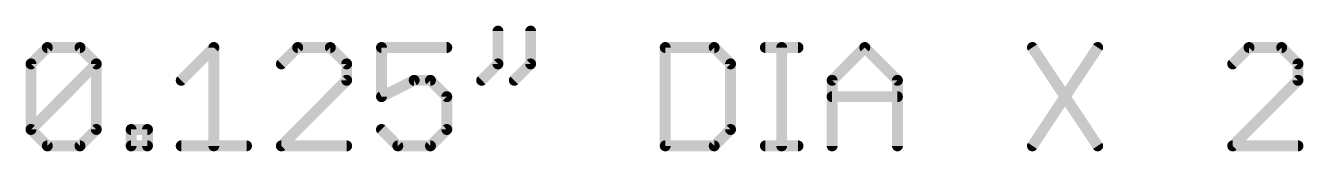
# Model space of a CAD drawing. Extents: x -8.2 to 28.1, y -0.4 to 23.5.
# Drawn here: x 16.19 to 28.13, y 2.22 to 3.39 of the extents above; entities that cross this region are included whole.
import ezdxf

# ---------------------------------------------------------------- set-up
doc = ezdxf.new("R2010")
doc.units = 0
doc.layers.add('48', color=253, linetype='CONTINUOUS')

msp = doc.modelspace()

# ---------------------------------------------------------------- linework, layer by layer
at = {"layer": '48', "const_width": 0.1016}
for points in [[(20.6057, 3.341), (20.6057, 3.036)], [(20.9107, 3.341), (20.9107, 3.036)], [(16.2433, 3.036), (16.3958, 3.1885)], [(16.3958, 3.1885), (16.7009, 3.1885)], [(16.7009, 3.1885), (16.8534, 3.036)], [(17.6466, 2.8834), (17.9516, 3.1885)], [(17.9516, 3.1885), (17.9516, 2.2733)], [(18.7346, 3.1885), (18.5821, 3.036)], [(19.0397, 3.1885), (18.7346, 3.1885)], [(19.1922, 3.036), (19.0397, 3.1885)], [(20.1277, 3.1885), (19.5176, 3.1885)], [(19.5176, 3.1885), (19.5176, 2.7309)], [(22.1683, 3.1885), (22.1683, 2.2733)], [(22.6258, 3.1885), (22.1683, 3.1885)], [(22.7784, 3.036), (22.6258, 3.1885)], [(23.1038, 3.1885), (23.4088, 3.1885)], [(23.2563, 2.2733), (23.2563, 3.1885)], [(23.7274, 2.8834), (24.0325, 3.1885)], [(24.0325, 3.1885), (24.3376, 2.8834)], [(25.5985, 3.1885), (26.2086, 2.2733)], [(26.2086, 3.1885), (25.5985, 2.2733)], [(27.6221, 3.1885), (27.4695, 3.036)], [(27.9271, 3.1885), (27.6221, 3.1885)], [(28.0796, 3.036), (27.9271, 3.1885)], [(16.2433, 2.4258), (16.2433, 3.036)], [(16.2433, 2.4258), (16.8534, 3.036)], [(16.8534, 3.036), (16.8534, 2.4258)], [(19.1922, 2.8834), (19.1922, 3.036)], [(20.6057, 3.036), (20.4531, 2.8834)], [(20.9107, 3.036), (20.7582, 2.8834)], [(22.7784, 2.4258), (22.7784, 3.036)], [(28.0796, 2.8834), (28.0796, 3.036)], [(18.5821, 2.2733), (19.1922, 2.8834)], [(19.5176, 2.7309), (19.8227, 2.8834)], [(19.8227, 2.8834), (19.9752, 2.8834)], [(19.9752, 2.8834), (20.1277, 2.7309)], [(23.7274, 2.2733), (23.7274, 2.8834)], [(24.3376, 2.8834), (24.3376, 2.2733)], [(27.4695, 2.2733), (28.0796, 2.8834)], [(20.1277, 2.7309), (20.1277, 2.4258)], [(23.7274, 2.7309), (24.3376, 2.7309)], [(16.3958, 2.2733), (16.2433, 2.4258)], [(16.8534, 2.4258), (16.7009, 2.2733)], [(17.1788, 2.2733), (17.1788, 2.4258)], [(17.1788, 2.4258), (17.3313, 2.4258)], [(17.3313, 2.4258), (17.3313, 2.2733)], [(19.6701, 2.2733), (19.5176, 2.4258)], [(20.1277, 2.4258), (19.9752, 2.2733)], [(22.6258, 2.2733), (22.7784, 2.4258)], [(16.7009, 2.2733), (16.3958, 2.2733)], [(17.3313, 2.2733), (17.1788, 2.2733)], [(17.6466, 2.2733), (18.2567, 2.2733)], [(19.1922, 2.2733), (18.5821, 2.2733)], [(19.9752, 2.2733), (19.6701, 2.2733)], [(22.1683, 2.2733), (22.6258, 2.2733)], [(23.1038, 2.2733), (23.4088, 2.2733)], [(28.0796, 2.2733), (27.4695, 2.2733)]]:
    msp.add_lwpolyline(points, dxfattribs=at)
at = {"layer": '48', "const_width": 0.0508}
for points in [[(20.6311, 3.341, 1), (20.5803, 3.341)], [(20.9361, 3.341, 1), (20.8853, 3.341)], [(16.3958, 3.2139, 1), (16.3958, 3.1631)], [(16.4138, 3.1705, 1), (16.3779, 3.2064)], [(16.7189, 3.2064, 1), (16.6829, 3.1705)], [(16.7009, 3.1631, 1), (16.7009, 3.2139)], [(17.977, 3.1885, 1), (17.9262, 3.1885)], [(17.9696, 3.1705, 1), (17.9337, 3.2064)], [(18.7346, 3.2139, 1), (18.7346, 3.1631)], [(18.7526, 3.1705, 1), (18.7167, 3.2064)], [(19.0576, 3.2064, 1), (19.0217, 3.1705)], [(19.0397, 3.1631, 1), (19.0397, 3.2139)], [(19.5176, 3.2139, 1), (19.5176, 3.1631)], [(19.543, 3.1885, 1), (19.4922, 3.1885)], [(20.1277, 3.1631, 1), (20.1277, 3.2139)], [(22.1937, 3.1885, 1), (22.1428, 3.1885)], [(22.1683, 3.2139, 1), (22.1683, 3.1631)], [(22.6438, 3.2064, 1), (22.6079, 3.1705)], [(22.6258, 3.1631, 1), (22.6258, 3.2139)], [(23.1038, 3.2139, 1), (23.1038, 3.1631)], [(23.2817, 3.1885, 1), (23.2309, 3.1885)], [(23.4088, 3.1631, 1), (23.4088, 3.2139)], [(24.0505, 3.2064, 1), (24.0145, 3.1705)], [(24.0505, 3.1705, 1), (24.0145, 3.2064)], [(25.6196, 3.2026, 1), (25.5774, 3.1744)], [(26.2297, 3.1744, 1), (26.1875, 3.2026)], [(27.6221, 3.2139, 1), (27.6221, 3.1631)], [(27.64, 3.1705, 1), (27.6041, 3.2064)], [(27.9451, 3.2064, 1), (27.9092, 3.1705)], [(27.9271, 3.1631, 1), (27.9271, 3.2139)], [(16.2687, 3.036, 1), (16.2179, 3.036)], [(16.2253, 3.0539, 1), (16.2613, 3.018)], [(16.8788, 3.036, 1), (16.828, 3.036)], [(16.8714, 3.018, 1), (16.8355, 3.0539)], [(16.8355, 3.018, 1), (16.8714, 3.0539)], [(18.5641, 3.0539, 1), (18.6001, 3.018)], [(19.2176, 3.036, 1), (19.1668, 3.036)], [(19.1743, 3.018, 1), (19.2102, 3.0539)], [(20.5803, 3.036, 1), (20.6311, 3.036)], [(20.6236, 3.018, 1), (20.5877, 3.0539)], [(20.8853, 3.036, 1), (20.9361, 3.036)], [(20.9287, 3.018, 1), (20.8928, 3.0539)], [(22.8038, 3.036, 1), (22.753, 3.036)], [(22.7604, 3.018, 1), (22.7963, 3.0539)], [(27.4516, 3.0539, 1), (27.4875, 3.018)], [(28.105, 3.036, 1), (28.0542, 3.036)], [(28.0617, 3.018, 1), (28.0976, 3.0539)], [(17.6286, 2.9014, 1), (17.6645, 2.8655)], [(19.1668, 2.8834, 1), (19.2176, 2.8834)], [(19.2102, 2.8655, 1), (19.1743, 2.9014)], [(19.8227, 2.9088, 1), (19.8227, 2.858)], [(19.834, 2.8607, 1), (19.8113, 2.9061)], [(19.9932, 2.9014, 1), (19.9572, 2.8655)], [(19.9752, 2.858, 1), (19.9752, 2.9088)], [(20.4352, 2.9014, 1), (20.4711, 2.8655)], [(20.7402, 2.9014, 1), (20.7762, 2.8655)], [(23.7528, 2.8834, 1), (23.702, 2.8834)], [(23.7095, 2.9014, 1), (23.7454, 2.8655)], [(24.363, 2.8834, 1), (24.3122, 2.8834)], [(24.3196, 2.8655, 1), (24.3555, 2.9014)], [(28.0542, 2.8834, 1), (28.105, 2.8834)], [(28.0976, 2.8655, 1), (28.0617, 2.9014)], [(19.4922, 2.7309, 1), (19.543, 2.7309)], [(19.5063, 2.7536, 1), (19.529, 2.7082)], [(20.1531, 2.7309, 1), (20.1023, 2.7309)], [(20.1098, 2.7129, 1), (20.1457, 2.7489)], [(23.7274, 2.7563, 1), (23.7274, 2.7055)], [(24.3376, 2.7055, 1), (24.3376, 2.7563)], [(16.2613, 2.4438, 1), (16.2253, 2.4079)], [(16.2253, 2.4438, 1), (16.2613, 2.4079)], [(16.2179, 2.4258, 1), (16.2687, 2.4258)], [(16.828, 2.4258, 1), (16.8788, 2.4258)], [(16.8714, 2.4079, 1), (16.8355, 2.4438)], [(17.2042, 2.4258, 1), (17.1534, 2.4258)], [(17.1788, 2.4512, 1), (17.1788, 2.4004)], [(17.3567, 2.4258, 1), (17.3059, 2.4258)], [(17.3313, 2.4004, 1), (17.3313, 2.4512)], [(19.5356, 2.4438, 1), (19.4997, 2.4079)], [(20.1023, 2.4258, 1), (20.1531, 2.4258)], [(20.1457, 2.4079, 1), (20.1098, 2.4438)], [(22.753, 2.4258, 1), (22.8038, 2.4258)], [(22.7963, 2.4079, 1), (22.7604, 2.4438)], [(16.3958, 2.2987, 1), (16.3958, 2.2479)], [(16.3779, 2.2553, 1), (16.4138, 2.2913)], [(16.6829, 2.2913, 1), (16.7189, 2.2553)], [(16.7009, 2.2479, 1), (16.7009, 2.2987)], [(17.1788, 2.2987, 1), (17.1788, 2.2479)], [(17.1534, 2.2733, 1), (17.2042, 2.2733)], [(17.3059, 2.2733, 1), (17.3567, 2.2733)], [(17.3313, 2.2479, 1), (17.3313, 2.2987)], [(17.6466, 2.2987, 1), (17.6466, 2.2479)], [(17.9262, 2.2733, 1), (17.977, 2.2733)], [(18.2567, 2.2479, 1), (18.2567, 2.2987)], [(18.5641, 2.2913, 1), (18.6001, 2.2553)], [(18.5821, 2.2987, 1), (18.5821, 2.2479)], [(19.1922, 2.2479, 1), (19.1922, 2.2987)], [(19.6701, 2.2987, 1), (19.6701, 2.2479)], [(19.6522, 2.2553, 1), (19.6881, 2.2913)], [(19.9572, 2.2913, 1), (19.9932, 2.2553)], [(19.9752, 2.2479, 1), (19.9752, 2.2987)], [(22.1428, 2.2733, 1), (22.1937, 2.2733)], [(22.1683, 2.2987, 1), (22.1683, 2.2479)], [(22.6079, 2.2913, 1), (22.6438, 2.2553)], [(22.6258, 2.2479, 1), (22.6258, 2.2987)], [(23.1038, 2.2987, 1), (23.1038, 2.2479)], [(23.2309, 2.2733, 1), (23.2817, 2.2733)], [(23.4088, 2.2479, 1), (23.4088, 2.2987)], [(23.702, 2.2733, 1), (23.7528, 2.2733)], [(24.3122, 2.2733, 1), (24.363, 2.2733)], [(25.5774, 2.2874, 1), (25.6196, 2.2592)], [(26.1875, 2.2592, 1), (26.2297, 2.2874)], [(27.4695, 2.2987, 1), (27.4695, 2.2479)], [(27.4516, 2.2913, 1), (27.4875, 2.2553)], [(28.0796, 2.2479, 1), (28.0796, 2.2987)]]:
    msp.add_lwpolyline(points, format="xyb", dxfattribs=at)

doc.saveas('drawing.dxf')
